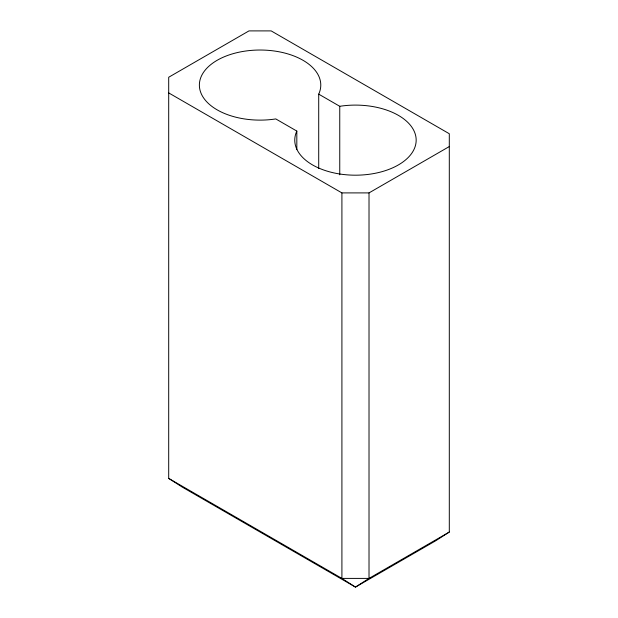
<?xml version="1.0" encoding="UTF-8"?>
<svg xmlns="http://www.w3.org/2000/svg" width="618" height="618" viewBox="0 0 618 618"><rect width="100%" height="100%" fill="white"/><g stroke="black" fill="none" stroke-linecap="round" stroke-linejoin="round"><path stroke-width="0.93" d="M449.301 532.052L435.744 540.75L355.466 587.1L182.256 487.1L168.699 478.402L168.699 77.25L248.984 30.9L271.163 30.9L449.301 133.743L449.301 532.052L369.016 578.402L355.466 587.1L341.909 578.402L168.699 478.402M168.699 92.901L341.909 192.901L369.016 192.901L449.301 146.551M318.71 94.145L339.753 106.296A60.703 35.048 0 0 1 415.937 137.088A60.703 35.048 0 0 1 350.174 175.056A60.703 35.048 0 0 1 296.825 131.078L275.79 118.926A60.703 35.048 0 0 1 199.606 88.127A60.703 35.048 0 0 1 265.369 50.158A60.703 35.048 0 0 1 318.71 94.145L318.71 168.467M369.016 192.901L369.016 578.402L341.909 578.402L341.909 192.901M339.753 106.296L339.753 174.824M296.825 131.078L296.825 149.417"/></g></svg>
